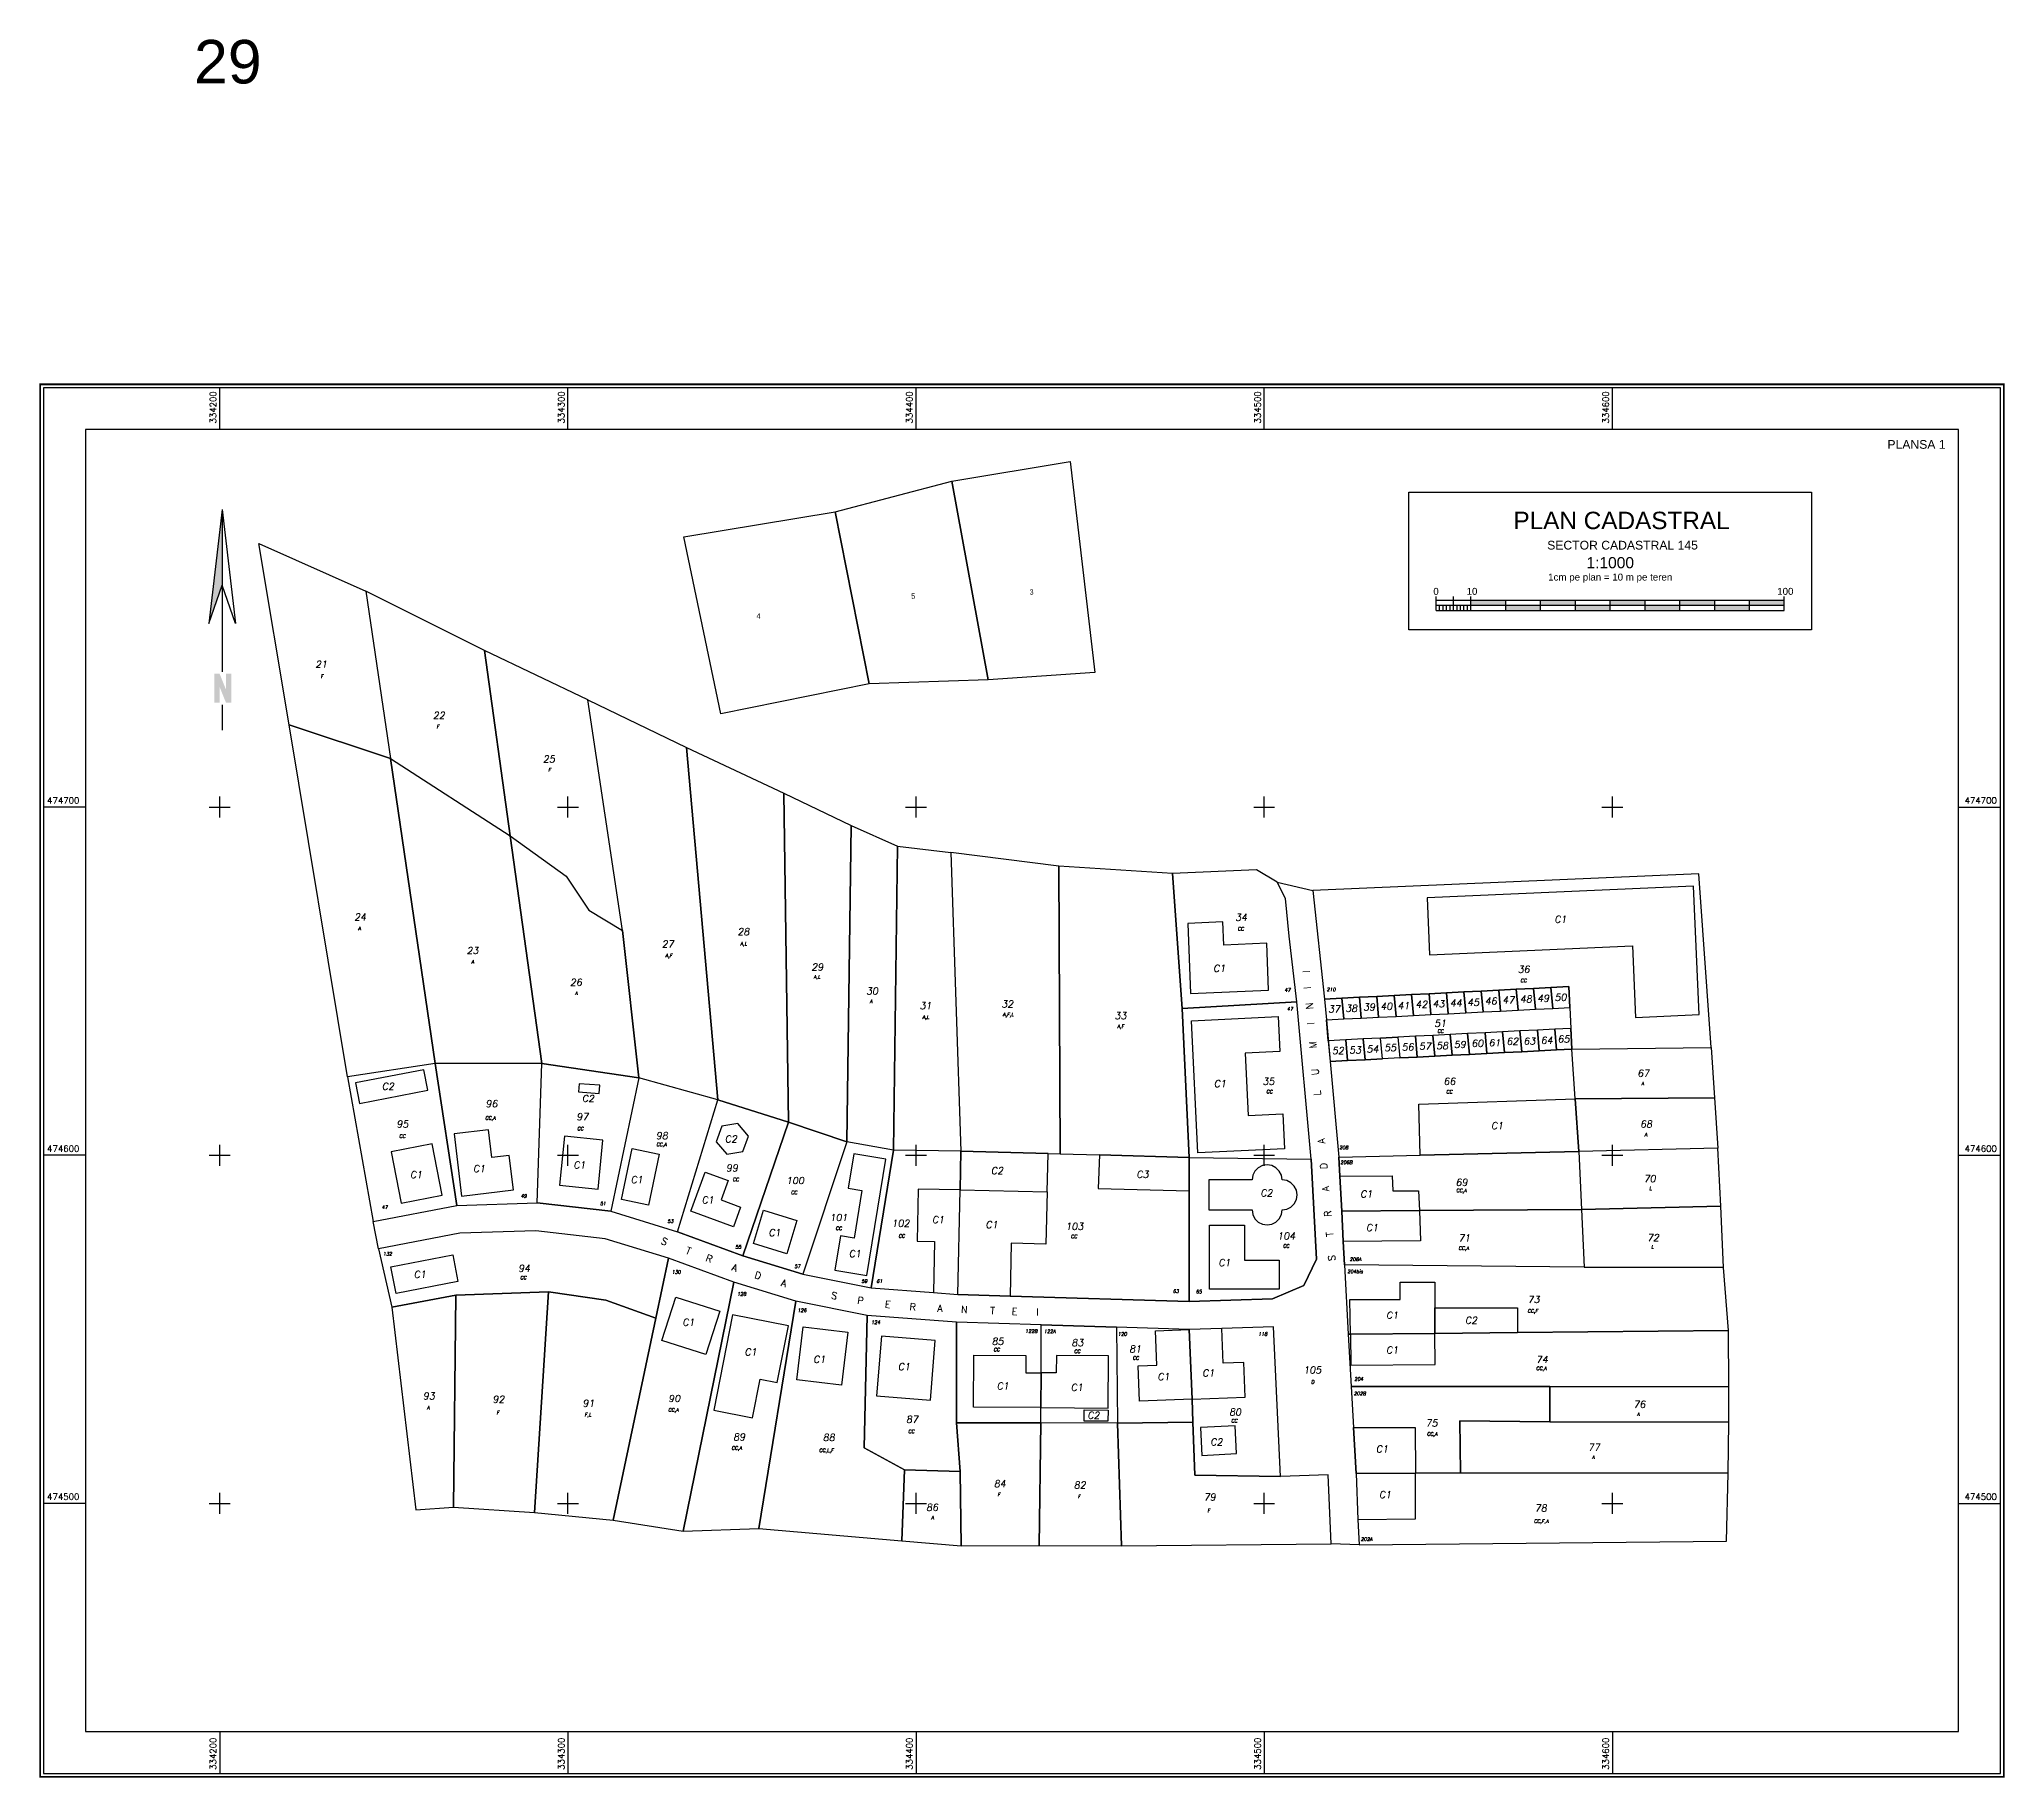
# Model space of a CAD drawing. Header units: millimetres. Extents: x 334148 to 334713, y 474421 to 474921.
import ezdxf
from ezdxf.enums import TextEntityAlignment as Align

# ---------------------------------------------------------------- set-up
doc = ezdxf.new("R2010")
doc.units = ezdxf.units.MM
for name, color, linetype in [('ADNOTARI', 7, 'Continuous'), ('CAROIAJ', 252, 'Continuous'), ('CATEGORII_FOLOSINTA', 3, 'Continuous'), ('CONSTRUCTII', 7, 'Continuous'), ('ID-uri', 1, 'Continuous'), ('INDEX', 7, 'Continuous'), ('NUMERE_POSTALE', 6, 'Continuous'), ('SECTOR', 7, 'Continuous'), ('TERENURI', 34, 'Continuous')]:
    doc.layers.add(name, color=color, linetype=linetype)
doc.styles.add('PADTITLE', font='Arial.ttf', dxfattribs={"height": 2.5})
doc.styles.get("Standard").update_dxf_attribs({"font": 'Arial.ttf'})
doc.styles.add('STANDARD_TOPO', font='romans.shx', dxfattribs={"oblique": 10})
doc.styles.add('TITLE', font='arial.ttf', dxfattribs={"height": 2})

# ---------------------------------------------------------------- blocks, each defined once
blk = doc.blocks.new('B109')
for points in [[(0, 0), (-3.83, -32.77), (0, -21.7)], [(2.64, -47.12), (1.15, -47.12), (1.15, -51.74), (-0.71, -47.12), (-2.2, -47.12), (-2.2, -55.52), (-0.71, -55.52), (-0.71, -50.91), (1.15, -55.52), (2.64, -55.52)]]:
    blk.add_hatch(color=256).paths.add_polyline_path(points)
for p, q in [((0, 0), (-3.83, -32.77)), ((0, 0), (0, -46.59)), ((0, 0), (3.83, -32.77)), ((-3.83, -32.77), (0, -21.7)), ((3.83, -32.77), (0, -21.7)), ((0, -56.07), (0, -63.4))]:
    blk.add_line(p, q)
blk = doc.blocks.new('E560198')
at = {"layer": 'CAROIAJ'}
for p, q in [((334200, 474808.45), (334200, 474820.45)), ((334300, 474808.45), (334300, 474820.45)), ((334400, 474808.45), (334400, 474820.45)), ((334500, 474808.45), (334500, 474820.45)), ((334600, 474808.45), (334600, 474820.45)), ((334161.43, 474700), (334149.43, 474700)), ((334197, 474700), (334203, 474700)), ((334200, 474697), (334200, 474703)), ((334297, 474700), (334303, 474700)), ((334300, 474697), (334300, 474703)), ((334397, 474700), (334403, 474700)), ((334400, 474697), (334400, 474703)), ((334497, 474700), (334503, 474700)), ((334500, 474697), (334500, 474703)), ((334597, 474700), (334603, 474700)), ((334600, 474697), (334600, 474703)), ((334699.43, 474700), (334711.43, 474700)), ((334161.43, 474600), (334149.43, 474600)), ((334197, 474600), (334203, 474600)), ((334200, 474597), (334200, 474603)), ((334297, 474600), (334303, 474600)), ((334300, 474597), (334300, 474603)), ((334397, 474600), (334403, 474600)), ((334400, 474597), (334400, 474603)), ((334497, 474600), (334503, 474600)), ((334500, 474597), (334500, 474603)), ((334597, 474600), (334603, 474600)), ((334600, 474597), (334600, 474603)), ((334699.43, 474600), (334711.43, 474600)), ((334200, 474497), (334200, 474503)), ((334300, 474497), (334300, 474503)), ((334400, 474497), (334400, 474503)), ((334500, 474497), (334500, 474503)), ((334600, 474497), (334600, 474503)), ((334161.43, 474500), (334149.43, 474500)), ((334197, 474500), (334203, 474500)), ((334297, 474500), (334303, 474500)), ((334397, 474500), (334403, 474500)), ((334497, 474500), (334503, 474500)), ((334597, 474500), (334603, 474500)), ((334699.43, 474500), (334711.43, 474500)), ((334200, 474434.45), (334200, 474422.45)), ((334300, 474434.45), (334300, 474422.45)), ((334400, 474434.45), (334400, 474422.45)), ((334500, 474434.45), (334500, 474422.45)), ((334600, 474434.45), (334600, 474422.45))]:
    blk.add_line(p, q, dxfattribs=at)
at = {"layer": 'CAROIAJ', "const_width": 0.5}
blk.add_lwpolyline([(334148.43, 474421.45), (334712.43, 474421.45), (334712.43, 474821.45), (334148.43, 474821.45)], close=True, dxfattribs=at)
at = {"layer": 'CAROIAJ'}
for points in [[(334149.43, 474422.45), (334711.43, 474422.45), (334711.43, 474820.45), (334149.43, 474820.45)], [(334161.43, 474434.45), (334699.43, 474434.45), (334699.43, 474808.45), (334161.43, 474808.45)]]:
    blk.add_lwpolyline(points, close=True, dxfattribs=at)
at = {"layer": 'CAROIAJ', "style": 'STANDARD_TOPO'}
for s, p in [('334200', (334199, 474819.45)), ('334300', (334299, 474819.45)), ('334400', (334399, 474819.45)), ('334500', (334499, 474819.45)), ('334600', (334599, 474819.45))]:
    blk.add_text(s, height=1.8, rotation=90, dxfattribs=at).set_placement(p, align=Align.RIGHT)
for s, p in [('474700', (334150.43, 474701)), ('474600', (334150.43, 474601)), ('474500', (334150.43, 474501))]:
    blk.add_text(s, height=1.8, dxfattribs=at).set_placement(p)
for s, p in [('474700', (334710.43, 474701)), ('474600', (334710.43, 474601)), ('474500', (334710.43, 474501))]:
    blk.add_text(s, height=1.8, dxfattribs=at).set_placement(p, align=Align.RIGHT)
for s, p in [('334200', (334199, 474423.45)), ('334300', (334299, 474423.45)), ('334400', (334399, 474423.45)), ('334500', (334499, 474423.45)), ('334600', (334599, 474423.45))]:
    blk.add_text(s, height=1.8, rotation=90, dxfattribs=at).set_placement(p)
blk = doc.blocks.new('DF800D8')
at = {"layer": 'ADNOTARI', "style": 'STANDARD_TOPO'}
for s, rotation, p in [('S', 338.2662, (0.62, 20.37)), ('T', 339.0314, (7.54, 17.67)), ('R', 339.6887, (13.51, 15.42)), ('A', 340.9023, (20.86, 12.77)), ('D', 342.5187, (27.55, 10.56)), ('A', 344.3097, (35.03, 8.33)), ('S', 348.189, (49.54, 4.74)), ('P', 350.7003, (57.13, 3.32)), ('E', 353.289, (65, 2.22)), ('R', 355.6607, (72.25, 1.51)), ('A', 357.0774, (80.05, 1.06)), ('N', 357.4479, (87.09, 0.72)), ('T', 357.8735, (95.18, 0.39)), ('E', 358.2065, (101.51, 0.17)), ('I', 358.5053, (108.12, 0))]:
    blk.add_text(s, height=2, rotation=rotation, dxfattribs=at).set_placement(p, align=Align.CENTER)
blk = doc.blocks.new('DF80178')
at = {"layer": 'CONSTRUCTII', "style": 'STANDARD_TOPO'}
for s, p in [('I', (1.99, 83.11)), ('I', (2.24, 78.49)), ('N', (2.87, 73.24)), ('I', (3.26, 68.23)), ('M', (3.86, 62.1)), ('U', (4.55, 54.29)), ('L', (5.09, 48.23)), ('A', (6.31, 34.44)), ('D', (6.95, 27.26)), ('A', (7.53, 20.75)), ('R', (8.16, 13.57)), ('T', (8.69, 7.67)), ('S', (9.29, 0.84))]:
    blk.add_text(s, height=2, rotation=95.0724, dxfattribs=at).set_placement(p, align=Align.CENTER)
blk = doc.blocks.new('sc1000')
h = blk.add_hatch(color=256)
h.paths.add_polyline_path([(-30, 0), (-30, 1.5), (-40, 1.5), (-40, 0)])
h.paths.add_polyline_path([(-30, 0), (-30, -1.5), (-20, -1.5), (-20, 0)])
h.paths.add_polyline_path([(-10, 1.5), (-20, 1.5), (-20, 0), (-10, 0)])
h = blk.add_hatch(color=256)
h.paths.add_polyline_path([(0, -1.5), (0, 0), (-10, 0), (-10, -1.5)])
h.paths.add_polyline_path([(10, 1.5), (0, 1.5), (0, 0), (10, 0)])
h.paths.add_polyline_path([(20, -1.5), (20, 0), (10, 0), (10, -1.5)])
h.paths.add_polyline_path([(30, 1.5), (20, 1.5), (20, 0), (30, 0)])
h.paths.add_polyline_path([(30, 0), (30, -1.5), (40, -1.5), (40, 0)])
h.paths.add_polyline_path([(50, 1.5), (40, 1.5), (40, 0), (50, 0)])
for points in [[(-50, -1.5), (-50, 2.5)], [(-50, 1.5), (50, 1.5)], [(-50, 0), (50, 0)], [(-49, -1.5), (-49, 0)], [(-48, -1.5), (-48, 0)], [(-47, -1.5), (-47, 0)], [(-46, -1.5), (-46, 0)], [(-45, -1.5), (-45, 2.5)], [(-44, -1.5), (-44, 0)], [(-43, -1.5), (-43, 0)], [(-42, -1.5), (-42, 0)], [(-41, -1.5), (-41, 0)], [(-40, -1.5), (-40, 2.5)], [(-30, -1.5), (-30, 1.5)], [(-20, -1.5), (-20, 1.5)], [(-10, -1.5), (-10, 1.5)], [(0, -1.5), (0, 1.5)], [(10, -1.5), (10, 1.5)], [(20, -1.5), (20, 1.5)], [(30, -1.5), (30, 1.5)], [(40, -1.5), (40, 1.5)], [(50, -1.5), (50, 2.5)], [(-50, -1.5), (50, -1.5)]]:
    blk.add_lwpolyline(points)
at = {"style": 'TITLE'}
for s, height, p in [('1:1000', 3.2, (0, 12.24)), ('1cm pe plan = 10 m pe teren', 2, (0, 7.85))]:
    blk.add_text(s, height=height, dxfattribs=at).set_placement(p, align=Align.MIDDLE)
for s, p in [('0', (-50.81, 3)), ('10', (-41.26, 3)), ('100', (47.96, 3))]:
    blk.add_text(s, height=2, dxfattribs=at).set_placement(p)

msp = doc.modelspace()

# ---------------------------------------------------------------- linework, layer by layer
at = {"layer": 'ADNOTARI'}
msp.add_lwpolyline([(334541.52, 474790.5), (334657.15, 474790.5), (334657.15, 474750.9), (334541.52, 474750.9)], close=True, dxfattribs=at)
at = {"layer": 'CONSTRUCTII'}
for points in [[(334623.32, 474677.3), (334546.79, 474673.91), (334547.51, 474657.59), (334605.73, 474660.17), (334606.64, 474639.6), (334624.95, 474640.41)], [(334478.83, 474646.47), (334501.27, 474647.37), (334500.73, 474660.88), (334488.37, 474660.39), (334488.1, 474667.01), (334478.03, 474666.61)], [(334495.4, 474611.37), (334505.39, 474611.85), (334505.87, 474601.86), (334480.9, 474600.66), (334479.07, 474638.61), (334504.04, 474639.81), (334504.52, 474629.83), (334494.53, 474629.34)], [(334239.01, 474620.78), (334240.14, 474614.89), (334259.78, 474618.68), (334258.65, 474624.57)], [(334303.09, 474618.18), (334309.03, 474617.73), (334309.21, 474620.09), (334303.26, 474620.54)], [(334589.34, 474616.17), (334590.34, 474601.1), (334544.81, 474600), (334544.43, 474614.64)], [(334351.87, 474605.52), (334348.84, 474609.13), (334344.2, 474608.32), (334342.58, 474603.89), (334345.61, 474600.27), (334350.25, 474601.09)], [(334269.46, 474588.24), (334284.35, 474590.04), (334283.16, 474599.97), (334278.19, 474599.37), (334277.23, 474607.31), (334267.31, 474606.11)], [(334299.01, 474605.46), (334297.6, 474591.41), (334308.65, 474590.3), (334310.05, 474604.35)], [(334252.12, 474586.27), (334263.9, 474588.54), (334261.06, 474603.27), (334249.28, 474600.99)], [(334315.36, 474587.26), (334318.44, 474601.94), (334326.26, 474600.3), (334323.18, 474585.62)], [(334385.86, 474565.46), (334391.31, 474598.89), (334382.13, 474600.39), (334380.52, 474590.52), (334384.47, 474589.87), (334382.24, 474576.18), (334378.29, 474576.82), (334376.68, 474566.95)], [(334412.64, 474590.02), (334437.63, 474589.49), (334437.93, 474600.5), (334412.88, 474601.18)], [(334478.48, 474599.39), (334452.72, 474600.09), (334452.3, 474590.4), (334478.48, 474589.78)], [(334335.35, 474583.91), (334339.46, 474595.18), (334346.04, 474592.78), (334343.98, 474587.15), (334349.62, 474585.09), (334347.56, 474579.45)], [(334496.5, 474584.29), (334496.72, 474582.96), (334497.33, 474581.76), (334498.28, 474580.8), (334499.49, 474580.19), (334500.82, 474579.98), (334502.16, 474580.19), (334503.36, 474580.8), (334504.32, 474581.76), (334504.93, 474582.96), (334505.14, 474584.29), (334506.48, 474584.51), (334507.68, 474585.12), (334508.64, 474586.07), (334509.25, 474587.28), (334509.46, 474588.61), (334509.25, 474589.95), (334508.64, 474591.15), (334507.68, 474592.11), (334506.48, 474592.72), (334505.14, 474592.93), (334504.93, 474594.27), (334504.32, 474595.47), (334503.36, 474596.42), (334502.16, 474597.04), (334500.82, 474597.25), (334499.49, 474597.04), (334498.28, 474596.42), (334497.33, 474595.47), (334496.72, 474594.27), (334496.5, 474592.93), (334484.05, 474592.93), (334484.05, 474584.29)], [(334522.25, 474583.97), (334521.73, 474593.95), (334536.74, 474594.06), (334536.97, 474589.75), (334544.31, 474589.8), (334544.61, 474584.13)], [(334412, 474560.03), (334412.64, 474590.02), (334400.64, 474590.28), (334400.32, 474575.28), (334405.32, 474575.18), (334405.01, 474560.57)], [(334412, 474560.03), (334412.64, 474590.02), (334437.63, 474589.49), (334437.31, 474574.5), (334427.31, 474574.71), (334426.99, 474559.56)], [(334353.31, 474574.61), (334356.23, 474584.18), (334365.79, 474581.25), (334362.87, 474571.69)], [(334522.25, 474583.97), (334544.61, 474584.13), (334544.87, 474575.38), (334522.71, 474575.2), (334522.25, 474583.97)], [(334484.29, 474561.5), (334484.29, 474579.88), (334494.29, 474579.88), (334494.29, 474569.88), (334504.29, 474569.88), (334504.29, 474561.5)], [(334249.17, 474567.93), (334266.94, 474571.41), (334268.43, 474563.77), (334250.66, 474560.3)], [(334331.02, 474559.25), (334343.64, 474555.19), (334339.63, 474542.74), (334327.01, 474546.8)], [(334524.75, 474548.57), (334524.61, 474558.54), (334539.03, 474558.54), (334539.03, 474563.54), (334549.03, 474563.54), (334549.03, 474548.81)], [(334363.35, 474551), (334347.29, 474554.16), (334341.89, 474526.77), (334353.01, 474524.58), (334355.2, 474535.71), (334360.15, 474534.73)], [(334549.03, 474556.12), (334572.71, 474556.12), (334572.72, 474549.04), (334549.03, 474548.81)], [(334367.59, 474550.69), (334380.37, 474549.18), (334378.57, 474533.97), (334365.79, 474535.49)], [(334405.51, 474546.79), (334390.06, 474548.05), (334388.67, 474530.91), (334404.12, 474529.66)], [(334479.26, 474529.94), (334464.21, 474529.36), (334463.82, 474539.51), (334469.13, 474539.71), (334468.75, 474549.56), (334478.49, 474549.93)], [(334478.49, 474549.93), (334479.26, 474529.94), (334494.48, 474530.53), (334494.1, 474540.49), (334488.22, 474540.26), (334487.84, 474550.25)], [(334524.75, 474548.57), (334524.87, 474539.68), (334549.1, 474539.92), (334549.03, 474548.81), (334524.75, 474548.57)], [(334416.56, 474542.6), (334431.56, 474542.51), (334431.53, 474537.51), (334435.91, 474537.49), (334435.85, 474527.49), (334416.48, 474527.6)], [(334455.3, 474542.38), (334440.3, 474542.46), (334440.28, 474537.46), (334435.91, 474537.49), (334435.85, 474527.49), (334455.22, 474527.38)], [(334455.22, 474526.81), (334455.11, 474523.6), (334448.24, 474523.6), (334448.24, 474526.85)], [(334481.65, 474521.76), (334482.09, 474513.78), (334492.07, 474514.32), (334491.64, 474522.31)], [(334526.37, 474508.61), (334525.62, 474521.84), (334543.37, 474521.8), (334543.43, 474508.68), (334526.37, 474508.61)], [(334526.37, 474508.61), (334526.93, 474495.39), (334543.49, 474495.57), (334543.43, 474508.68), (334526.37, 474508.61)]]:
    msp.add_lwpolyline(points, close=True, dxfattribs=at)
at = {"layer": 'TERENURI'}
for points in [[(334410.25, 474793.6), (334444.23, 474799.3), (334451.36, 474738.71), (334420.71, 474736.57)], [(334376.75, 474784.81), (334410.25, 474793.6), (334420.71, 474736.57), (334386.49, 474735.39)], [(334333.27, 474777.68), (334376.75, 474784.81), (334386.49, 474735.39), (334343.96, 474726.83)], [(334219.91, 474723.59), (334211.25, 474775.7), (334241.93, 474762.07), (334249.01, 474713.97)], [(334283.42, 474691.72), (334276.01, 474745.03), (334241.93, 474762.07), (334249.01, 474713.97)], [(334283.42, 474691.72), (334299.49, 474680.16), (334306.02, 474670.44), (334315.7, 474664.51), (334305.71, 474730.77), (334276.01, 474745.03)], [(334334.1, 474717.14), (334343.09, 474615.93), (334320.4, 474622.26), (334315.7, 474664.51), (334305.71, 474730.77)], [(334219.91, 474723.59), (334249.01, 474713.97), (334261.92, 474626.38), (334236.71, 474622.53)], [(334334.1, 474717.14), (334361.99, 474703.97), (334363.33, 474609.5), (334343.09, 474615.93)], [(334249.01, 474713.97), (334283.42, 474691.72), (334292.5, 474626.38), (334261.92, 474626.38)], [(334361.99, 474703.97), (334381.35, 474694.68), (334380.16, 474603.83), (334363.33, 474609.5)], [(334381.35, 474694.68), (334394.63, 474688.8), (334393.51, 474601.48), (334380.16, 474603.83)], [(334283.42, 474691.72), (334299.49, 474680.16), (334306.02, 474670.44), (334315.7, 474664.51), (334320.4, 474622.26), (334292.5, 474626.38)], [(334394.63, 474688.8), (334410.01, 474686.93), (334412.88, 474601.18), (334393.51, 474601.48)], [(334412.88, 474601.18), (334437.93, 474600.5), (334441.42, 474600.4), (334440.99, 474683.06), (334410.01, 474686.93)], [(334441.42, 474600.4), (334452.72, 474600.09), (334478.48, 474599.39), (334476.42, 474642.12), (334473.61, 474680.89), (334440.99, 474683.06)], [(334503.68, 474678.43), (334513.95, 474676.03), (334517.3, 474644.86), (334517.85, 474638.88), (334518.94, 474626.92), (334521.44, 474599.44), (334521.73, 474593.95), (334522.25, 474583.97), (334522.71, 474575.2), (334523.07, 474568.5), (334524.15, 474548.56), (334524.96, 474533.57), (334525.62, 474521.84), (334526.37, 474508.61), (334526.93, 474495.39), (334527.23, 474488.06), (334519.23, 474488.36), (334518.38, 474508.21), (334504.7, 474507.76), (334502.65, 474550.75), (334487.84, 474550.25), (334478.49, 474549.93), (334457.53, 474550.59), (334435.98, 474551.27), (334411.57, 474552.04), (334385.98, 474554), (334365.5, 474558.08), (334347.7, 474563.53), (334328.9, 474570.39), (334310.7, 474576.03), (334290.83, 474578.3), (334268.98, 474577.63), (334245.63, 474573.13), (334244.11, 474580.98), (334268.09, 474585.6), (334291.16, 474586.31), (334312.35, 474583.9), (334331.46, 474577.97), (334350.25, 474571.12), (334367.46, 474565.85), (334387.07, 474561.93), (334405.01, 474560.57), (334412, 474560.03), (334426.99, 474559.56), (334478.48, 474557.94), (334502.38, 474558.74), (334511.34, 474562.55), (334514.97, 474570.12), (334513.46, 474598.86), (334509.34, 474644.05), (334507.21, 474662.93), (334506.14, 474673.71)], [(334476.42, 474642.12), (334509.34, 474644.05), (334507.21, 474662.93), (334506.14, 474673.71), (334503.68, 474678.43), (334497.82, 474682.03), (334473.61, 474680.89)], [(334513.95, 474676.03), (334517.3, 474644.86), (334522.31, 474645.12), (334527.32, 474645.37), (334532.32, 474645.63), (334537.33, 474645.88), (334542.33, 474646.14), (334547.33, 474646.39), (334552.33, 474646.64), (334557.34, 474646.9), (334562.35, 474647.15), (334567.35, 474647.41), (334572.36, 474647.66), (334577.36, 474647.92), (334582.35, 474648.17), (334587.49, 474648.43), (334587.8, 474642.44), (334588.4, 474630.45), (334628.33, 474630.95), (334624.86, 474680.82)], [(334513.46, 474598.86), (334509.34, 474644.05), (334476.42, 474642.12), (334478.48, 474599.39)], [(334522.31, 474645.12), (334517.3, 474644.86), (334517.85, 474638.88), (334522.86, 474639.14)], [(334522.31, 474645.12), (334522.86, 474639.14), (334527.86, 474639.39), (334527.32, 474645.37)], [(334527.32, 474645.37), (334527.86, 474639.39), (334532.86, 474639.65), (334532.32, 474645.63)], [(334537.87, 474639.9), (334537.33, 474645.88), (334532.32, 474645.63), (334532.86, 474639.65)], [(334537.87, 474639.9), (334542.88, 474640.16), (334542.33, 474646.14), (334537.33, 474645.88)], [(334547.88, 474640.41), (334547.33, 474646.39), (334542.33, 474646.14), (334542.88, 474640.16)], [(334547.88, 474640.41), (334552.88, 474640.66), (334552.33, 474646.64), (334547.33, 474646.39)], [(334552.33, 474646.64), (334552.88, 474640.66), (334557.89, 474640.92), (334557.34, 474646.9)], [(334557.89, 474640.92), (334562.89, 474641.17), (334562.35, 474647.15), (334557.34, 474646.9)], [(334562.35, 474647.15), (334562.89, 474641.17), (334567.89, 474641.43), (334567.35, 474647.41)], [(334567.35, 474647.41), (334567.89, 474641.43), (334572.9, 474641.68), (334572.36, 474647.66)], [(334577.91, 474641.94), (334577.36, 474647.92), (334572.36, 474647.66), (334572.9, 474641.68)], [(334582.89, 474642.19), (334582.35, 474648.17), (334582.35, 474648.17), (334577.36, 474647.92), (334577.91, 474641.94)], [(334582.89, 474642.19), (334587.8, 474642.44), (334587.49, 474648.43), (334582.35, 474648.17)], [(334517.85, 474638.88), (334522.86, 474639.14), (334527.86, 474639.39), (334532.86, 474639.65), (334537.87, 474639.9), (334547.88, 474640.41), (334552.88, 474640.66), (334562.89, 474641.17), (334567.89, 474641.43), (334572.9, 474641.68), (334577.91, 474641.94), (334582.89, 474642.19), (334587.8, 474642.44), (334588.1, 474636.45), (334583.43, 474636.21), (334578.45, 474635.96), (334573.44, 474635.7), (334568.44, 474635.45), (334563.44, 474635.19), (334558.43, 474634.94), (334553.43, 474634.68), (334548.42, 474634.43), (334543.42, 474634.18), (334538.41, 474633.92), (334533.4, 474633.67), (334528.4, 474633.41), (334523.4, 474633.16), (334518.39, 474632.9)], [(334518.94, 474626.92), (334523.94, 474627.18), (334523.4, 474633.16), (334518.39, 474632.9)], [(334528.4, 474633.41), (334523.4, 474633.16), (334523.94, 474627.18), (334528.95, 474627.43)], [(334533.95, 474627.69), (334533.4, 474633.67), (334528.4, 474633.41), (334528.95, 474627.43)], [(334533.95, 474627.69), (334533.4, 474633.67), (334538.41, 474633.92), (334538.96, 474627.94), (334533.95, 474627.69)], [(334538.96, 474627.94), (334543.96, 474628.2), (334543.42, 474634.18), (334538.41, 474633.92)], [(334543.42, 474634.18), (334543.96, 474628.2), (334548.96, 474628.45), (334548.42, 474634.43)], [(334548.42, 474634.43), (334548.96, 474628.45), (334553.97, 474628.7), (334553.43, 474634.68)], [(334553.43, 474634.68), (334553.97, 474628.7), (334558.98, 474628.96), (334558.43, 474634.94), (334553.43, 474634.68)], [(334558.98, 474628.96), (334563.98, 474629.21), (334563.44, 474635.19), (334558.43, 474634.94)], [(334563.44, 474635.19), (334563.98, 474629.21), (334568.98, 474629.47), (334568.44, 474635.45)], [(334573.99, 474629.72), (334573.44, 474635.7), (334568.44, 474635.45), (334568.98, 474629.47)], [(334578.99, 474629.98), (334578.45, 474635.96), (334573.44, 474635.7), (334573.99, 474629.72)], [(334583.98, 474630.23), (334583.43, 474636.21), (334578.45, 474635.96), (334578.99, 474629.98)], [(334583.98, 474630.23), (334588.4, 474630.45), (334588.1, 474636.45), (334583.43, 474636.21)], [(334244.11, 474580.98), (334268.09, 474585.6), (334261.92, 474626.38), (334236.71, 474622.53)], [(334268.09, 474585.6), (334291.16, 474586.31), (334292.5, 474626.38), (334261.92, 474626.38)], [(334291.16, 474586.31), (334292.5, 474626.38), (334320.4, 474622.26), (334312.35, 474583.9)], [(334588.4, 474630.45), (334583.98, 474630.23), (334578.99, 474629.98), (334573.99, 474629.72), (334568.98, 474629.47), (334563.98, 474629.21), (334558.98, 474628.96), (334553.97, 474628.7), (334548.96, 474628.45), (334543.96, 474628.2), (334538.96, 474627.94), (334533.95, 474627.69), (334528.95, 474627.43), (334523.94, 474627.18), (334518.94, 474626.92), (334521.44, 474599.44), (334544.81, 474600), (334590.34, 474601.1), (334589.34, 474616.17), (334588.4, 474630.45)], [(334588.4, 474630.45), (334628.33, 474630.95), (334629.36, 474616.51), (334589.34, 474616.17)], [(334343.09, 474615.93), (334320.4, 474622.26), (334312.35, 474583.9), (334331.46, 474577.97)], [(334331.46, 474577.97), (334343.09, 474615.93), (334363.33, 474609.5), (334350.25, 474571.12)], [(334589.34, 474616.17), (334629.36, 474616.51), (334630.29, 474602.05), (334590.34, 474601.1)], [(334363.33, 474609.5), (334380.16, 474603.83), (334367.46, 474565.85), (334350.25, 474571.12)], [(334380.16, 474603.83), (334367.46, 474565.85), (334387.07, 474561.93), (334393.51, 474601.48)], [(334387.07, 474561.93), (334405.01, 474560.57), (334412, 474560.03), (334412.64, 474590.02), (334412.88, 474601.18), (334393.51, 474601.48)], [(334452.72, 474600.09), (334478.48, 474599.39), (334478.48, 474589.78), (334478.48, 474557.94), (334426.99, 474559.56), (334412, 474560.03), (334412.64, 474590.02), (334412.88, 474601.18), (334437.93, 474600.5), (334441.42, 474600.4)], [(334513.46, 474598.86), (334514.97, 474570.12), (334511.34, 474562.55), (334502.38, 474558.74), (334478.48, 474557.94), (334478.48, 474599.39)], [(334521.44, 474599.44), (334544.81, 474600), (334590.34, 474601.1), (334591.09, 474584.46), (334544.61, 474584.13), (334522.25, 474583.97), (334521.73, 474593.95)], [(334591.09, 474584.46), (334631.15, 474585.38), (334630.29, 474602.05), (334590.34, 474601.1)], [(334522.25, 474583.97), (334544.61, 474584.13), (334591.09, 474584.46), (334591.85, 474567.81), (334523.07, 474568.5), (334522.71, 474575.2)], [(334631.15, 474585.38), (334591.09, 474584.46), (334591.85, 474567.81), (334631.92, 474567.77)], [(334325.26, 474553.17), (334328.9, 474570.39), (334310.7, 474576.03), (334290.83, 474578.3), (334268.98, 474577.63), (334245.63, 474573.13), (334249.42, 474556.4), (334267.82, 474559.78), (334294.45, 474560.75), (334310.91, 474558.33)], [(334333.12, 474492.03), (334347.7, 474563.53), (334328.9, 474570.39), (334325.26, 474553.17), (334312.98, 474495.13)], [(334631.92, 474567.77), (334591.85, 474567.81), (334523.07, 474568.5), (334524.15, 474548.56), (334524.75, 474548.57), (334549.03, 474548.81), (334572.72, 474549.04), (334633.35, 474549.63)], [(334267.82, 474559.78), (334249.42, 474556.4), (334256.3, 474498.1), (334267.15, 474498.88)], [(334290.38, 474497.33), (334294.45, 474560.75), (334267.82, 474559.78), (334267.15, 474498.88)], [(334294.45, 474560.75), (334290.38, 474497.33), (334312.98, 474495.13), (334325.26, 474553.17), (334310.91, 474558.33)], [(334354.81, 474492.8), (334365.5, 474558.08), (334347.7, 474563.53), (334333.12, 474492.03)], [(334365.5, 474558.08), (334354.81, 474492.8), (334395.94, 474489.24), (334396.67, 474509.63), (334385.06, 474515.93), (334385.98, 474554)], [(334396.67, 474509.63), (334412.65, 474509.15), (334411.62, 474523.12), (334411.57, 474552.04), (334385.98, 474554), (334385.06, 474515.93)], [(334411.62, 474523.12), (334435.82, 474523.12), (334435.85, 474527.49), (334435.91, 474537.49), (334435.98, 474551.27), (334411.57, 474552.04)], [(334435.98, 474551.27), (334457.53, 474550.59), (334457.84, 474523.07), (334435.82, 474523.12), (334435.85, 474527.49), (334435.91, 474537.49)], [(334457.84, 474523.07), (334479.52, 474523.36), (334479.26, 474529.94), (334478.49, 474549.93), (334457.53, 474550.59)], [(334479.52, 474523.36), (334480.11, 474508.06), (334504.7, 474507.76), (334502.65, 474550.75), (334487.84, 474550.25), (334478.49, 474549.93), (334479.26, 474529.94)], [(334524.15, 474548.56), (334524.96, 474533.57), (334582.05, 474533.54), (334633.43, 474533.52), (334633.35, 474549.63), (334572.72, 474549.04), (334549.03, 474548.81), (334524.75, 474548.57)], [(334556.2, 474523.68), (334582.04, 474523.42), (334582.05, 474533.54), (334524.96, 474533.57), (334525.62, 474521.84), (334526.37, 474508.61), (334543.43, 474508.68), (334526.37, 474508.61), (334556.37, 474508.74)], [(334582.04, 474523.42), (334633.44, 474523.32), (334633.43, 474533.52), (334582.05, 474533.54)], [(334412.65, 474509.15), (334412.99, 474487.77), (334435.38, 474487.9), (334435.82, 474523.12), (334411.62, 474523.12)], [(334459.05, 474487.84), (334457.84, 474523.07), (334435.82, 474523.12), (334435.38, 474487.9)], [(334459.05, 474487.84), (334519.23, 474488.36), (334518.38, 474508.21), (334504.7, 474507.76), (334480.11, 474508.06), (334479.52, 474523.36), (334457.84, 474523.07)], [(334582.04, 474523.42), (334556.2, 474523.68), (334556.37, 474508.74), (334633.28, 474508.69), (334633.44, 474523.32)], [(334396.67, 474509.63), (334395.94, 474489.24), (334412.99, 474487.77), (334412.65, 474509.15)], [(334526.37, 474508.61), (334526.93, 474495.39), (334527.23, 474488.06), (334632.73, 474489.14), (334633.28, 474508.69), (334556.37, 474508.74), (334543.43, 474508.68)]]:
    msp.add_lwpolyline(points, close=True, dxfattribs=at)

# ---------------------------------------------------------------- block references
at = {"layer": 'ADNOTARI'}
for name, p in [('sc1000', (334599.38, 474757.98)), ('DF800D8', (334326.75, 474553.95))]:
    msp.add_blockref(name, p, dxfattribs=at)
at = {"layer": 'CAROIAJ'}
for name, p in [('E560198', (0, 0)), ('B109', (334200.66, 474785.48))]:
    msp.add_blockref(name, p, dxfattribs=at)
at = {"layer": 'CONSTRUCTII'}
msp.add_blockref('DF80178', (334511.11, 474569.71), dxfattribs=at)

# ---------------------------------------------------------------- texts
at = {"layer": 'ADNOTARI', "style": 'PADTITLE'}
for s, height, p in [('PLANSA 1', 2.5, (334687.35, 474804.18)), ('PLAN CADASTRAL', 5, (334602.63, 474782.35)), ('SECTOR CADASTRAL 145', 2.5, (334602.92, 474775.24))]:
    msp.add_text(s, height=height, dxfattribs=at).set_placement(p, align=Align.MIDDLE)
at = {"layer": 'CATEGORII_FOLOSINTA', "style": 'STANDARD_TOPO', "oblique": 10}
for s, p in [('F', (334229.41, 474737.57)), ('F', (334262.66, 474723.12)), ('F', (334294.74, 474710.69)), ('A', (334240.14, 474665.15)), ('CC', (334493.28, 474665.05)), ('A,L', (334350.49, 474660.64)), ('A', (334272.68, 474655.55)), ('A,F', (334328.99, 474657.21)), ('A,L', (334371.55, 474651.09)), ('CC', (334574.5, 474650.2)), ('A', (334302.43, 474646.55)), ('A', (334387.09, 474644.23)), ('A,L', (334402.81, 474639.53)), ('A,F,L', (334426.48, 474640.25)), ('A,F', (334458.77, 474636.88)), ('CC', (334550.62, 474635.65)), ('A', (334608.7, 474620.58)), ('CC', (334501.5, 474618.26)), ('CC', (334553.17, 474618.23)), ('CC,A', (334277.75, 474610.53)), ('CC', (334252.46, 474605.47)), ('CC', (334303.59, 474607.64)), ('CC,A', (334326.9, 474602.94)), ('A', (334609.6, 474605.9)), ('CC', (334348.22, 474593.01)), ('CC', (334364.97, 474589.29)), ('CC,A', (334556.66, 474589.7)), ('L', (334610.98, 474590.49)), ('CC', (334377.8, 474578.99)), ('CC', (334395.87, 474576.82)), ('CC', (334445.37, 474576.64)), ('CC', (334506.29, 474573.93)), ('CC,A', (334557.32, 474573.15)), ('L', (334611.52, 474573.69)), ('CC', (334287.2, 474564.81)), ('CC,F', (334577.13, 474555.13)), ('CC', (334423.15, 474544.14)), ('CC', (334446.3, 474543.69)), ('CC', (334463.12, 474541.77)), ('CC,A', (334579.6, 474538.62)), ('D', (334513.92, 474534.86)), ('A', (334259.88, 474527.5)), ('F', (334279.94, 474526.05)), ('F,L', (334305.78, 474525.33)), ('CC,A', (334330.32, 474526.69)), ('A', (334607.43, 474525.61)), ('CC', (334398.64, 474520.65)), ('CC', (334491.41, 474523.69)), ('CC,A', (334548.24, 474519.76)), ('CC,A', (334348.5, 474515.74)), ('CC,L,F', (334374.24, 474515.06)), ('A', (334594.49, 474513.25)), ('F', (334423.8, 474502.54)), ('F', (334446.84, 474501.98)), ('A', (334404.72, 474495.88)), ('F', (334484.08, 474497.92)), ('CC,F,A', (334579.57, 474494.74))]:
    msp.add_text(s, height=1, dxfattribs=at).set_placement(p, align=Align.MIDDLE)
at = {"layer": 'CONSTRUCTII', "style": 'STANDARD_TOPO', "oblique": 10}
for s, p in [('C1', (334585.09, 474667.78)), ('C1', (334487.11, 474653.71)), ('C2', (334248.33, 474619.81)), ('C1', (334487.31, 474620.56)), ('C2', (334305.81, 474616.3)), ('C1', (334566.92, 474608.49)), ('C2', (334346.84, 474604.64)), ('C1', (334303.35, 474597.18)), ('C1', (334256.43, 474594.45)), ('C1', (334274.51, 474596.11)), ('C1', (334319.82, 474593)), ('C2', (334423.28, 474595.53)), ('C3', (334465.05, 474594.49)), ('C1', (334340.19, 474587.18)), ('C2', (334500.66, 474589.11)), ('C1', (334529.34, 474588.87)), ('C1', (334406.36, 474581.48)), ('C1', (334421.74, 474580.03)), ('C1', (334359.39, 474577.74)), ('C1', (334531, 474579.22)), ('C1', (334382.46, 474571.72)), ('C1', (334488.61, 474569.1)), ('C1', (334257.5, 474565.77)), ('C1', (334334.64, 474551.96)), ('C1', (334536.77, 474554.06)), ('C2', (334559.43, 474552.61)), ('C1', (334352.51, 474543.44)), ('C1', (334372.25, 474541.37)), ('C1', (334536.77, 474544.09)), ('C1', (334396.57, 474539.29)), ('C1', (334471.1, 474536.4)), ('C1', (334483.98, 474537.44)), ('C1', (334424.94, 474533.68)), ('C1', (334446.21, 474533.36)), ('C2', (334450.96, 474525.25)), ('C2', (334486.28, 474517.6)), ('C1', (334533.86, 474515.62)), ('C1', (334534.73, 474502.48))]:
    msp.add_text(s, height=2, dxfattribs=at).set_placement(p, align=Align.MIDDLE)
at = {"layer": 'ID-uri', "style": 'STANDARD_TOPO', "oblique": 10}
for s, p in [('21', (334229.15, 474741.06)), ('22', (334262.95, 474726.33)), ('25', (334294.56, 474713.79)), ('24', (334240.35, 474668.47)), ('34', (334493.38, 474668.34)), ('27', (334328.68, 474660.65)), ('28', (334350.42, 474664.2)), ('23', (334272.62, 474658.81)), ('29', (334371.66, 474654.09)), ('36', (334574.53, 474653.37)), ('26', (334302.33, 474649.66)), ('30', (334387.37, 474647.19)), ('31', (334402.74, 474642.94)), ('32', (334426.23, 474643.46)), ('37', (334520.07, 474641.99)), ('38', (334525.02, 474642.17)), ('39', (334530.12, 474642.56)), ('40', (334535.08, 474642.74)), ('41', (334540.04, 474642.93)), ('42', (334545.17, 474643.37)), ('43', (334550.08, 474643.49)), ('44', (334555.07, 474643.72)), ('45', (334560.06, 474643.96)), ('46', (334565.11, 474644.28)), ('47', (334570.13, 474644.55)), ('48', (334575.17, 474644.86)), ('49', (334580.13, 474645.06)), ('50', (334585.13, 474645.34)), ('33', (334458.73, 474640.06)), ('51', (334550.58, 474637.93)), ('55', (334536.22, 474630.86)), ('56', (334541.22, 474631.11)), ('57', (334546.2, 474631.33)), ('58', (334551.14, 474631.49)), ('59', (334556.2, 474631.81)), ('60', (334561.23, 474632.11)), ('61', (334566.18, 474632.29)), ('62', (334571.29, 474632.7)), ('63', (334576.17, 474632.77)), ('64', (334581.15, 474633.01)), ('65', (334586, 474633.39)), ('52', (334521.19, 474630.07)), ('53', (334526.13, 474630.23)), ('54', (334531.13, 474630.48)), ('35', (334501.24, 474621.23)), ('66', (334553.2, 474621.27)), ('67', (334608.89, 474623.52)), ('96', (334278.08, 474614.81)), ('95', (334252.48, 474609)), ('97', (334304.17, 474611.08)), ('68', (334609.69, 474608.96)), ('98', (334326.99, 474605.59)), ('99', (334347.13, 474596.31)), ('100', (334365.27, 474592.74)), ('69', (334556.7, 474592.25)), ('70', (334610.72, 474593.24)), ('101', (334377.78, 474582.11)), ('102', (334395.58, 474580.42)), ('103', (334445.5, 474579.59)), ('104', (334506.35, 474576.82)), ('71', (334557.48, 474576.19)), ('72', (334611.69, 474576.36)), ('94', (334287.45, 474567.48)), ('73', (334577.39, 474558.56)), ('85', (334423.44, 474546.51)), ('83', (334446.36, 474546.18)), ('81', (334462.96, 474544.33)), ('74', (334579.77, 474541.33)), ('105', (334513.83, 474538.27)), ('93', (334260.07, 474530.88)), ('92', (334280.06, 474529.87)), ('90', (334330.55, 474530.12)), ('91', (334305.92, 474528.71)), ('87', (334398.85, 474524.17)), ('80', (334491.66, 474526.21)), ('76', (334607.77, 474528.45)), ('89', (334349.2, 474519.1)), ('88', (334374.94, 474518.99)), ('75', (334548.09, 474523.06)), ('77', (334594.71, 474516.08)), ('84', (334424.07, 474505.7)), ('82', (334447.03, 474505.27)), ('79', (334484.35, 474501.84)), ('86', (334404.62, 474498.83)), ('78', (334579.44, 474498.67))]:
    msp.add_text(s, height=2, dxfattribs=at).set_placement(p, align=Align.MIDDLE)
at = {"layer": 'INDEX'}
for s, p in [('3', (334432.59, 474761.05)), ('5', (334398.61, 474759.86)), ('4', (334354.18, 474754.16))]:
    msp.add_text(s, height=1.5, dxfattribs=at).set_placement(p)
at = {"layer": 'NUMERE_POSTALE', "style": 'STANDARD_TOPO', "oblique": 10}
for s, p in [('47', (334506.71, 474647.48)), ('210', (334519.22, 474647.6)), ('47', (334507.41, 474642.04)), ('208', (334522.85, 474602.22)), ('206B', (334523.59, 474597.98)), ('49', (334287.33, 474588.31)), ('51', (334310.09, 474586.14)), ('47', (334247.4, 474585.06)), ('53', (334329.43, 474581.08)), ('132', (334248.19, 474571.69)), ('55', (334348.94, 474573.67)), ('206A', (334526.22, 474570.12)), ('130', (334331.12, 474566.45)), ('57', (334365.92, 474568.07)), ('59', (334385.15, 474563.85)), ('61', (334389.48, 474563.85)), ('204bis', (334526.1, 474566.62)), ('128', (334349.91, 474560.12)), ('63', (334474.62, 474560.95)), ('65', (334481.23, 474560.82)), ('126', (334367.25, 474555.43)), ('124', (334388.39, 474551.99)), ('122B', (334433.1, 474549.47)), ('122A', (334438.42, 474549.43)), ('120', (334459.26, 474548.63)), ('118', (334499.6, 474548.66)), ('204', (334527.16, 474535.72)), ('202B', (334527.47, 474531.54)), ('202A', (334529.42, 474489.71))]:
    msp.add_text(s, height=1, dxfattribs=at).set_placement(p, align=Align.MIDDLE)
at = {"layer": 'SECTOR'}
msp.add_text('29', height=12.5, dxfattribs=at).set_placement((334192.62, 474907.87))

doc.saveas('drawing.dxf')
